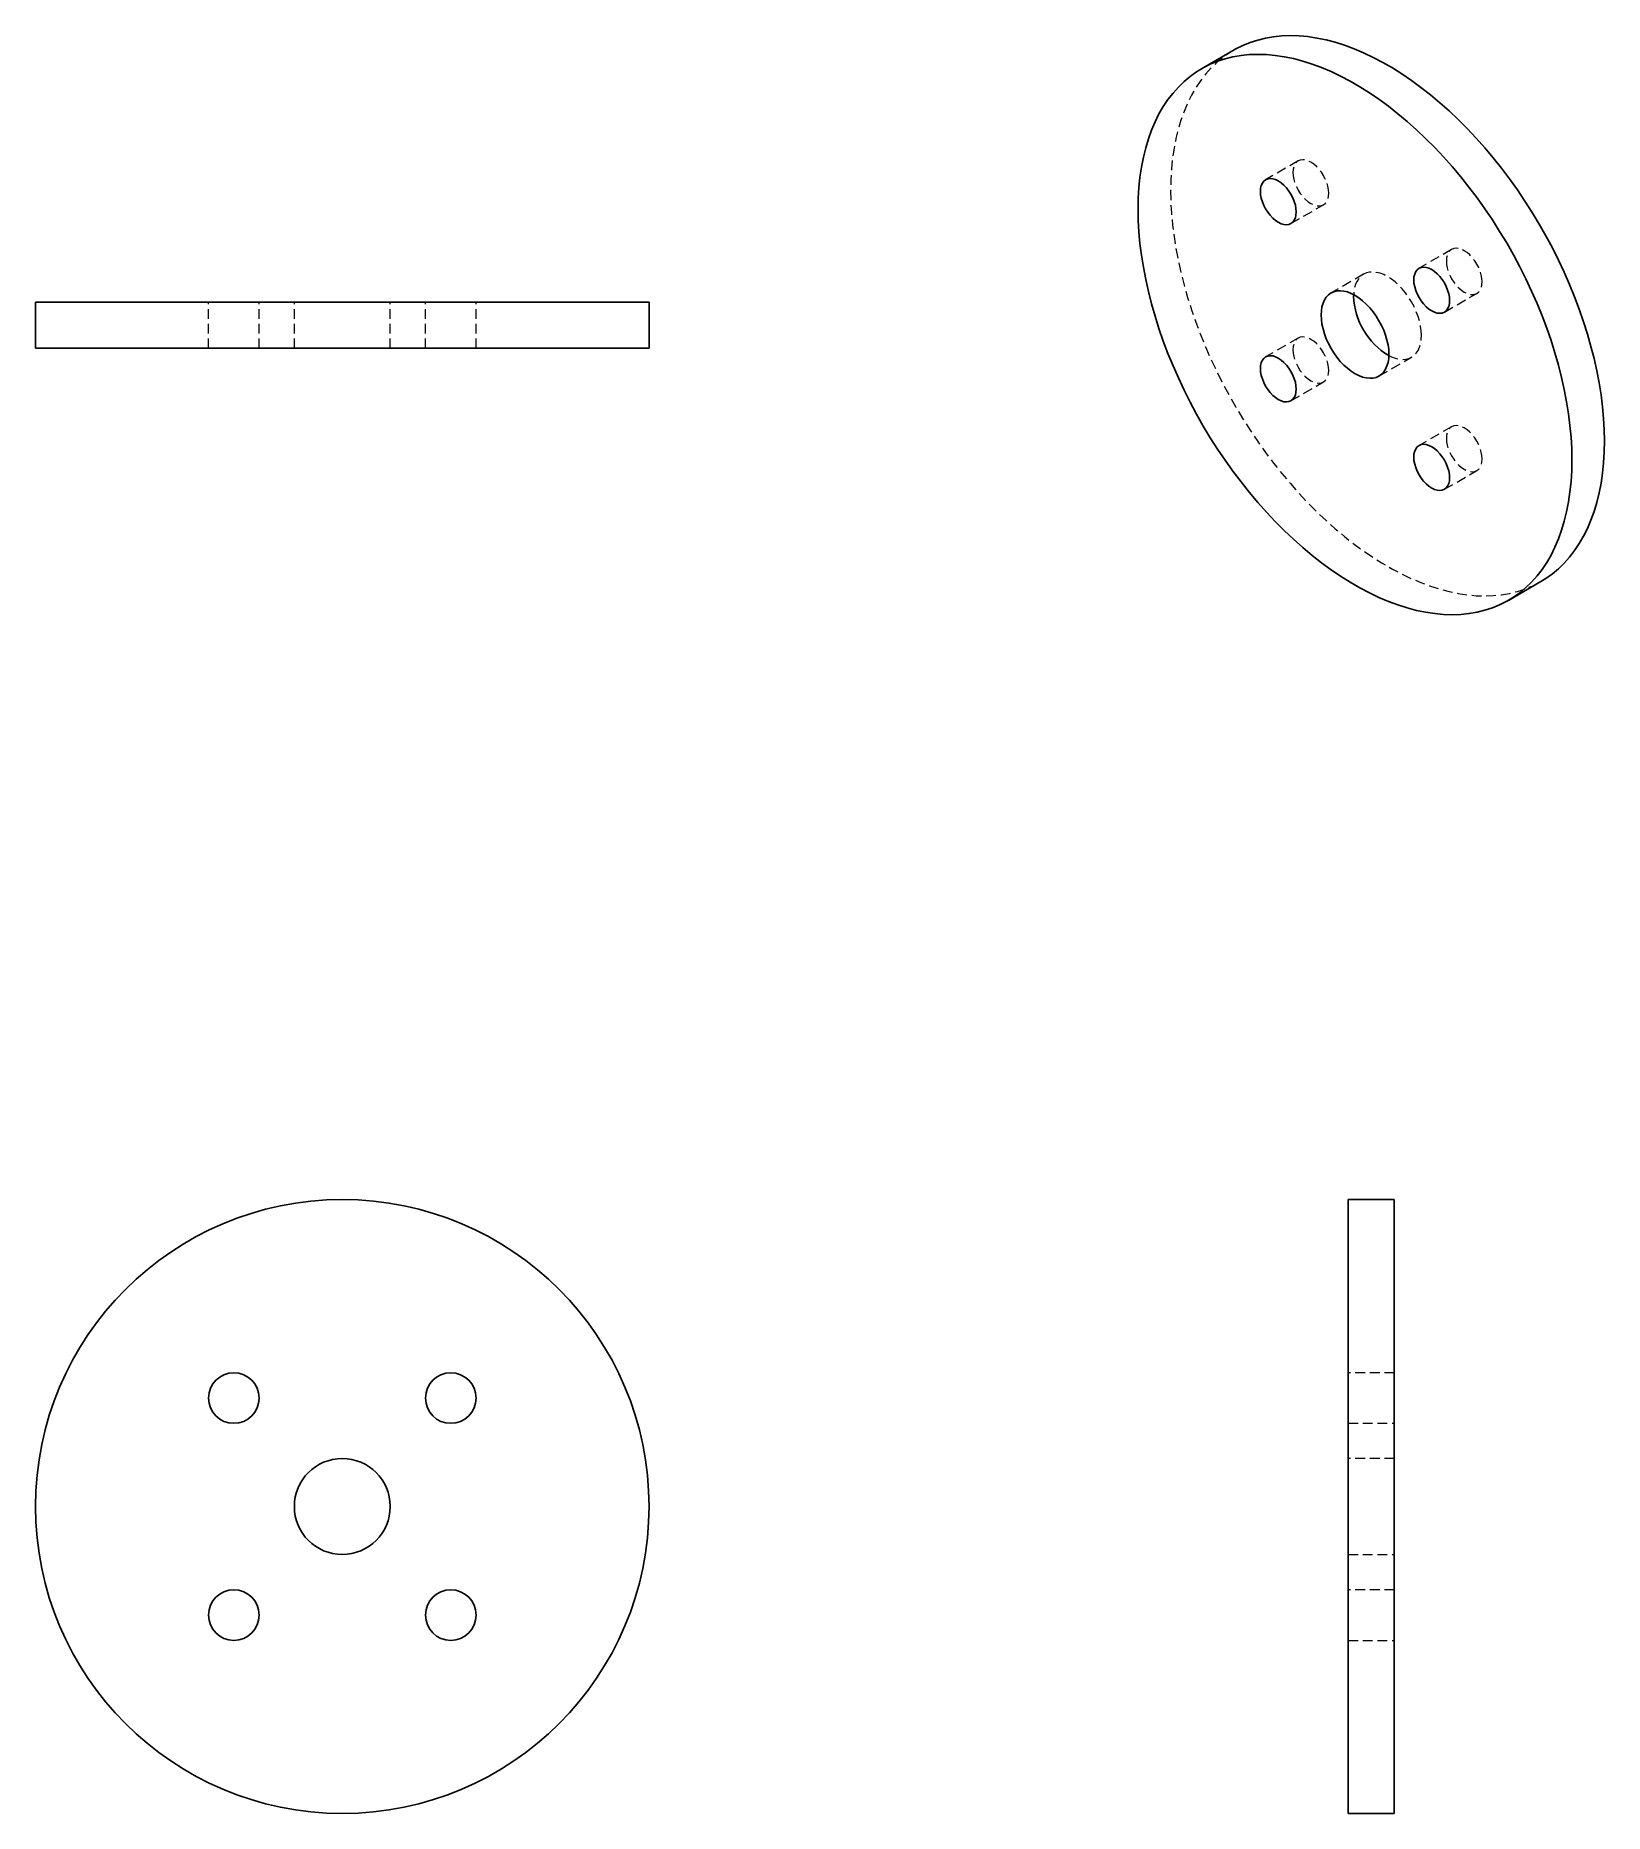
# Model space of a CAD drawing. Header units: millimetres. Extents: x 318 to 523, y 175 to 407.
import ezdxf

# ---------------------------------------------------------------- set-up
doc = ezdxf.new("R2010")
doc.units = ezdxf.units.MM
doc.linetypes.add('HIDDEN', pattern=[1.905, 1.27, -0.635])

msp = doc.modelspace()

# ---------------------------------------------------------------- linework, layer by layer
at = {"color": 7, "linetype": 'Continuous', "lineweight": 25}
for p, q in [((474.5, 404.75), (470.26, 402.3)), ((318.21, 365.88), (318.21, 371.88)), ((398.21, 371.88), (318.21, 371.88)), ((398.21, 365.88), (398.21, 371.88)), ((490.09, 372.85), (490.08, 372.66)), ((398.21, 365.88), (318.21, 365.88)), ((510.26, 333.01), (514.5, 335.46)), ((495.38, 254.91), (489.38, 254.91)), ((489.38, 214.91), (489.38, 254.91)), ((495.38, 214.91), (495.38, 254.91)), ((489.38, 174.91), (489.38, 214.91)), ((495.38, 174.91), (495.38, 214.91)), ((489.38, 174.91), (495.38, 174.91))]:
    msp.add_line(p, q, dxfattribs=at)
at = {"color": 7, "linetype": 'HIDDEN', "lineweight": 18}
for p, q in [((482.85, 390.28), (478.61, 387.83)), ((481.91, 382.12), (486.15, 384.57)), ((502.85, 378.74), (498.61, 376.29)), ((491.38, 375.52), (487.13, 373.07)), ((340.77, 365.88), (340.77, 371.88)), ((347.37, 365.88), (347.37, 371.88)), ((351.96, 365.88), (351.96, 371.88)), ((364.46, 365.88), (364.46, 371.88)), ((369.06, 365.88), (369.06, 371.88)), ((375.66, 365.88), (375.66, 371.88)), ((501.91, 370.57), (506.15, 373.02)), ((482.85, 367.19), (478.61, 364.74)), ((493.38, 362.24), (497.63, 364.69)), ((481.91, 359.02), (486.15, 361.47)), ((502.85, 355.64), (498.61, 353.19)), ((501.91, 347.48), (506.15, 349.93)), ((495.38, 232.35), (489.38, 232.35)), ((489.38, 225.75), (495.38, 225.75)), ((495.38, 221.16), (489.38, 221.16)), ((489.38, 208.66), (495.38, 208.66)), ((495.38, 204.06), (489.38, 204.06)), ((489.38, 197.46), (495.38, 197.46))]:
    msp.add_line(p, q, dxfattribs=at)
at = {"color": 7, "linetype": 'Continuous', "lineweight": 25, "flags": 128}
for points in [[(522.79, 353.78), (522.76, 355.24), (522.67, 356.73), (522.54, 358.24), (522.34, 359.78), (522.1, 361.34), (521.79, 362.92), (521.44, 364.51), (521.03, 366.11), (520.57, 367.72), (520.06, 369.33), (519.5, 370.95), (518.89, 372.56), (518.23, 374.17), (517.53, 375.77), (516.78, 377.36), (515.99, 378.94), (515.15, 380.5), (514.28, 382.04), (513.37, 383.55), (512.41, 385.04), (511.43, 386.5), (510.41, 387.93), (509.36, 389.32), (508.28, 390.67), (507.17, 391.99), (506.04, 393.26), (504.89, 394.49), (503.72, 395.66), (502.52, 396.79), (501.32, 397.87), (500.1, 398.89), (498.86, 399.86), (497.62, 400.76), (496.38, 401.61), (495.13, 402.4), (493.88, 403.12), (492.63, 403.78), (491.38, 404.37), (490.14, 404.89), (488.91, 405.35), (487.69, 405.74), (486.48, 406.06), (485.29, 406.3), (484.11, 406.48), (482.96, 406.59), (481.83, 406.62), (480.72, 406.58), (479.64, 406.47), (478.59, 406.29), (477.57, 406.04), (476.59, 405.72), (475.64, 405.33), (474.72, 404.87), (474.5, 404.75)], [(518.54, 351.33), (518.52, 352.79), (518.43, 354.28), (518.29, 355.79), (518.1, 357.33), (517.85, 358.89), (517.55, 360.47), (517.2, 362.06), (516.79, 363.66), (516.33, 365.27), (515.82, 366.88), (515.26, 368.5), (514.65, 370.11), (513.99, 371.72), (513.29, 373.32), (512.54, 374.91), (511.75, 376.49), (510.91, 378.05), (510.04, 379.59), (509.12, 381.1), (508.17, 382.59), (507.19, 384.05), (506.17, 385.48), (505.12, 386.87), (504.04, 388.22), (502.93, 389.54), (501.8, 390.81), (500.65, 392.04), (499.47, 393.22), (498.28, 394.34), (497.07, 395.42), (495.85, 396.44), (494.62, 397.41), (493.38, 398.31), (492.13, 399.16), (490.88, 399.95), (489.63, 400.67), (488.38, 401.33), (487.14, 401.92), (485.9, 402.44), (484.66, 402.9), (483.44, 403.29), (482.24, 403.61), (481.04, 403.85), (479.87, 404.03), (478.72, 404.14), (477.59, 404.17), (476.48, 404.13), (475.4, 404.02), (474.35, 403.84), (473.33, 403.59), (472.35, 403.27), (471.39, 402.88), (470.48, 402.42), (469.61, 401.89), (468.77, 401.3), (467.98, 400.64), (467.23, 399.91), (466.53, 399.12), (465.87, 398.27), (465.26, 397.36), (464.7, 396.4), (464.19, 395.37), (463.73, 394.29), (463.32, 393.16), (462.97, 391.98), (462.66, 390.75), (462.42, 389.48), (462.22, 388.16), (462.09, 386.81), (462, 385.41), (461.97, 383.98)], [(482.59, 383.63), (482.56, 384.07), (482.48, 384.53), (482.34, 385), (482.15, 385.47), (481.91, 385.93), (481.63, 386.36), (481.32, 386.77), (480.98, 387.12), (480.62, 387.43), (480.26, 387.67), (479.89, 387.85), (479.54, 387.95), (479.2, 387.99), (478.89, 387.95), (478.61, 387.83), (478.37, 387.65), (478.18, 387.4), (478.04, 387.09), (477.95, 386.73), (477.93, 386.32)], [(477.93, 386.32), (477.95, 385.88), (478.04, 385.42), (478.18, 384.95), (478.37, 384.48), (478.61, 384.02), (478.89, 383.59), (479.2, 383.19), (479.54, 382.83), (479.89, 382.53), (480.26, 382.28), (480.62, 382.1), (480.98, 382), (481.32, 381.96), (481.63, 382), (481.91, 382.12), (482.15, 382.3), (482.34, 382.55), (482.48, 382.86), (482.56, 383.22), (482.59, 383.63)], [(461.97, 383.98), (462, 382.52), (462.09, 381.03), (462.22, 379.52), (462.42, 377.98), (462.66, 376.42), (462.97, 374.84), (463.32, 373.25), (463.73, 371.65), (464.19, 370.04), (464.7, 368.43), (465.26, 366.81), (465.87, 365.2), (466.53, 363.59), (467.23, 361.99), (467.98, 360.4), (468.77, 358.82), (469.61, 357.26), (470.48, 355.72), (471.39, 354.21), (472.35, 352.72), (473.33, 351.26), (474.35, 349.83), (475.4, 348.44), (476.48, 347.09), (477.59, 345.77), (478.72, 344.5), (479.87, 343.27), (481.04, 342.1), (482.24, 340.97), (483.44, 339.89), (484.66, 338.87), (485.9, 337.9), (487.14, 337), (488.38, 336.15), (489.63, 335.36), (490.88, 334.64), (492.13, 333.98), (493.38, 333.39), (494.62, 332.87), (495.85, 332.41), (497.07, 332.02), (498.28, 331.7), (499.47, 331.46), (500.65, 331.28), (501.8, 331.17), (502.93, 331.14), (504.04, 331.18), (505.12, 331.29), (506.17, 331.47), (507.19, 331.72), (508.17, 332.04), (509.12, 332.43), (510.04, 332.89), (510.91, 333.42), (511.75, 334.01), (512.54, 334.67), (513.29, 335.4), (513.99, 336.19), (514.65, 337.04), (515.26, 337.95), (515.82, 338.91), (516.33, 339.94), (516.79, 341.02), (517.2, 342.15), (517.55, 343.33), (517.85, 344.56), (518.1, 345.83), (518.29, 347.15), (518.43, 348.5), (518.52, 349.9), (518.54, 351.33)], [(502.59, 372.08), (502.56, 372.52), (502.48, 372.98), (502.34, 373.45), (502.15, 373.92), (501.91, 374.38), (501.63, 374.82), (501.32, 375.22), (500.98, 375.58), (500.62, 375.88), (500.26, 376.12), (499.89, 376.3), (499.54, 376.41), (499.2, 376.44), (498.89, 376.4), (498.61, 376.29), (498.37, 376.1), (498.18, 375.85), (498.04, 375.54), (497.95, 375.18), (497.93, 374.78)], [(494.68, 365.1), (494.65, 365.69), (494.57, 366.3), (494.43, 366.93), (494.24, 367.57), (494, 368.21), (493.71, 368.84), (493.38, 369.46), (493.01, 370.05), (492.61, 370.62), (492.18, 371.15), (491.72, 371.63), (491.24, 372.06), (490.75, 372.44), (490.26, 372.76), (489.76, 373.01), (489.28, 373.2), (488.8, 373.32), (488.34, 373.36), (487.91, 373.33), (487.5, 373.24), (487.13, 373.07), (486.8, 372.83), (486.52, 372.53), (486.28, 372.17), (486.09, 371.75), (485.95, 371.28), (485.87, 370.76), (485.84, 370.21)], [(497.93, 374.78), (497.95, 374.34), (498.04, 373.88), (498.18, 373.41), (498.37, 372.94), (498.61, 372.48), (498.89, 372.04), (499.2, 371.64), (499.54, 371.28), (499.89, 370.98), (500.26, 370.74), (500.62, 370.56), (500.98, 370.45), (501.32, 370.42), (501.63, 370.46), (501.91, 370.57), (502.15, 370.76), (502.34, 371.01), (502.48, 371.32), (502.56, 371.68), (502.59, 372.08)], [(485.84, 370.21), (485.87, 369.62), (485.95, 369.01), (486.09, 368.38), (486.28, 367.74), (486.52, 367.1), (486.8, 366.47), (487.13, 365.85), (487.5, 365.26), (487.91, 364.69), (488.34, 364.16), (488.8, 363.68), (489.28, 363.25), (489.76, 362.87), (490.26, 362.55), (490.75, 362.3), (491.24, 362.11), (491.72, 362), (492.18, 361.95), (492.61, 361.98), (493.01, 362.07), (493.38, 362.24), (493.71, 362.48), (494, 362.78), (494.24, 363.14), (494.43, 363.56), (494.57, 364.03), (494.65, 364.55), (494.68, 365.1)], [(482.59, 360.53), (482.56, 360.97), (482.48, 361.43), (482.34, 361.9), (482.15, 362.37), (481.91, 362.83), (481.63, 363.27), (481.32, 363.67), (480.98, 364.03), (480.62, 364.33), (480.26, 364.58), (479.89, 364.75), (479.54, 364.86), (479.2, 364.89), (478.89, 364.85), (478.61, 364.74), (478.37, 364.55), (478.18, 364.3), (478.04, 363.99), (477.95, 363.63), (477.93, 363.23)], [(477.93, 363.23), (477.95, 362.79), (478.04, 362.33), (478.18, 361.86), (478.37, 361.39), (478.61, 360.93), (478.89, 360.49), (479.2, 360.09), (479.54, 359.73), (479.89, 359.43), (480.26, 359.19), (480.62, 359.01), (480.98, 358.9), (481.32, 358.87), (481.63, 358.91), (481.91, 359.02), (482.15, 359.21), (482.34, 359.46), (482.48, 359.77), (482.56, 360.13), (482.59, 360.53)], [(502.59, 348.99), (502.56, 349.43), (502.48, 349.89), (502.34, 350.36), (502.15, 350.83), (501.91, 351.29), (501.63, 351.72), (501.32, 352.12), (500.98, 352.48), (500.62, 352.79), (500.26, 353.03), (499.89, 353.21), (499.54, 353.31), (499.2, 353.35), (498.89, 353.31), (498.61, 353.19), (498.37, 353.01), (498.18, 352.76), (498.04, 352.45), (497.95, 352.09), (497.93, 351.68)], [(514.5, 335.46), (515.15, 335.87), (515.99, 336.46), (516.78, 337.12), (517.53, 337.85), (518.23, 338.64), (518.89, 339.49), (519.5, 340.4), (520.06, 341.36), (520.57, 342.39), (521.03, 343.47), (521.44, 344.6), (521.79, 345.78), (522.1, 347.01), (522.34, 348.28), (522.54, 349.6), (522.67, 350.95), (522.76, 352.35), (522.79, 353.78)], [(497.93, 351.68), (497.95, 351.24), (498.04, 350.78), (498.18, 350.31), (498.37, 349.84), (498.61, 349.38), (498.89, 348.95), (499.2, 348.55), (499.54, 348.19), (499.89, 347.88), (500.26, 347.64), (500.62, 347.46), (500.98, 347.36), (501.32, 347.32), (501.63, 347.36), (501.91, 347.48), (502.15, 347.66), (502.34, 347.91), (502.48, 348.22), (502.56, 348.58), (502.59, 348.99)]]:
    msp.add_lwpolyline(points, dxfattribs=at)
at = {"color": 7, "linetype": 'HIDDEN', "lineweight": 18, "flags": 128}
for points in [[(474.5, 404.75), (473.85, 404.34), (473.01, 403.75), (472.22, 403.09), (471.47, 402.36), (470.77, 401.57), (470.11, 400.72), (469.5, 399.81), (468.94, 398.85), (468.43, 397.82), (467.97, 396.74), (467.56, 395.61), (467.21, 394.43), (466.91, 393.2), (466.66, 391.93), (466.47, 390.61), (466.33, 389.26), (466.24, 387.86), (466.22, 386.43)], [(486.83, 386.08), (486.81, 386.52), (486.72, 386.98), (486.58, 387.45), (486.39, 387.92), (486.15, 388.38), (485.87, 388.81), (485.56, 389.21), (485.22, 389.57), (484.87, 389.88), (484.5, 390.12), (484.14, 390.3), (483.78, 390.4), (483.44, 390.44), (483.13, 390.4), (482.85, 390.28), (482.61, 390.1), (482.42, 389.85), (482.28, 389.54), (482.2, 389.18), (482.17, 388.77)], [(482.17, 388.77), (482.2, 388.33), (482.28, 387.87), (482.42, 387.4), (482.61, 386.93), (482.85, 386.47), (483.13, 386.04), (483.44, 385.64), (483.78, 385.28), (484.14, 384.97), (484.5, 384.73), (484.87, 384.55), (485.22, 384.45), (485.56, 384.41), (485.87, 384.45), (486.15, 384.57), (486.39, 384.75), (486.58, 385), (486.72, 385.31), (486.81, 385.67), (486.83, 386.08)], [(466.22, 386.43), (466.24, 384.97), (466.33, 383.48), (466.47, 381.97), (466.66, 380.43), (466.91, 378.87), (467.21, 377.29), (467.56, 375.7), (467.97, 374.1), (468.43, 372.49), (468.94, 370.88), (469.5, 369.26), (470.11, 367.65), (470.77, 366.04), (471.47, 364.44), (472.22, 362.85), (473.01, 361.27), (473.85, 359.71), (474.72, 358.17), (475.64, 356.66), (476.59, 355.17), (477.57, 353.71), (478.59, 352.28), (479.64, 350.89), (480.72, 349.54), (481.83, 348.22), (482.96, 346.95), (484.11, 345.72), (485.29, 344.54), (486.48, 343.42), (487.69, 342.34), (488.91, 341.32), (490.14, 340.35), (491.38, 339.45), (492.63, 338.6), (493.88, 337.81), (495.13, 337.09), (496.38, 336.43), (497.62, 335.84), (498.86, 335.32), (500.1, 334.86), (501.32, 334.47), (502.52, 334.15), (503.72, 333.91), (504.89, 333.73), (506.04, 333.62), (507.17, 333.59), (508.28, 333.63), (509.36, 333.74), (510.41, 333.92), (511.43, 334.17), (512.41, 334.49), (513.37, 334.88), (514.28, 335.34), (514.5, 335.46)], [(506.83, 374.53), (506.81, 374.97), (506.72, 375.43), (506.58, 375.9), (506.39, 376.37), (506.15, 376.83), (505.87, 377.27), (505.56, 377.67), (505.22, 378.03), (504.87, 378.33), (504.5, 378.57), (504.14, 378.75), (503.78, 378.86), (503.44, 378.89), (503.13, 378.85), (502.85, 378.74), (502.61, 378.55), (502.42, 378.3), (502.28, 377.99), (502.2, 377.63), (502.17, 377.23)], [(498.92, 367.55), (498.89, 368.14), (498.81, 368.75), (498.67, 369.38), (498.48, 370.02), (498.24, 370.66), (497.96, 371.29), (497.63, 371.91), (497.26, 372.5), (496.85, 373.07), (496.42, 373.6), (495.96, 374.08), (495.48, 374.51), (495, 374.89), (494.5, 375.21), (494.01, 375.46), (493.52, 375.65), (493.04, 375.76), (492.58, 375.81), (492.15, 375.78), (491.75, 375.69), (491.38, 375.52), (491.05, 375.28), (490.76, 374.98), (490.52, 374.62), (490.33, 374.2), (490.19, 373.73), (490.11, 373.21), (490.09, 372.85)], [(502.17, 377.23), (502.2, 376.79), (502.28, 376.33), (502.42, 375.86), (502.61, 375.39), (502.85, 374.93), (503.13, 374.49), (503.44, 374.09), (503.78, 373.73), (504.14, 373.43), (504.5, 373.18), (504.87, 373.01), (505.22, 372.9), (505.56, 372.87), (505.87, 372.91), (506.15, 373.02), (506.39, 373.21), (506.58, 373.46), (506.72, 373.77), (506.81, 374.13), (506.83, 374.53)], [(486.83, 362.98), (486.81, 363.42), (486.72, 363.88), (486.58, 364.35), (486.39, 364.82), (486.15, 365.28), (485.87, 365.72), (485.56, 366.12), (485.22, 366.48), (484.87, 366.78), (484.5, 367.02), (484.14, 367.2), (483.78, 367.31), (483.44, 367.34), (483.13, 367.3), (482.85, 367.19), (482.61, 367), (482.42, 366.75), (482.28, 366.44), (482.2, 366.08), (482.17, 365.68)], [(494.67, 364.91), (495, 364.75), (495.48, 364.56), (495.96, 364.44), (496.42, 364.4), (496.85, 364.43), (497.26, 364.52), (497.63, 364.69), (497.96, 364.93), (498.24, 365.23), (498.48, 365.59), (498.67, 366.01), (498.81, 366.48), (498.89, 367), (498.92, 367.55)], [(482.17, 365.68), (482.2, 365.24), (482.28, 364.78), (482.42, 364.31), (482.61, 363.84), (482.85, 363.38), (483.13, 362.94), (483.44, 362.54), (483.78, 362.18), (484.14, 361.88), (484.5, 361.64), (484.87, 361.46), (485.22, 361.35), (485.56, 361.32), (485.87, 361.36), (486.15, 361.47), (486.39, 361.66), (486.58, 361.91), (486.72, 362.22), (486.81, 362.58), (486.83, 362.98)], [(506.83, 351.44), (506.81, 351.88), (506.72, 352.34), (506.58, 352.81), (506.39, 353.28), (506.15, 353.74), (505.87, 354.17), (505.56, 354.57), (505.22, 354.93), (504.87, 355.23), (504.5, 355.48), (504.14, 355.66), (503.78, 355.76), (503.44, 355.8), (503.13, 355.76), (502.85, 355.64), (502.61, 355.46), (502.42, 355.21), (502.28, 354.9), (502.2, 354.54), (502.17, 354.13)], [(502.17, 354.13), (502.2, 353.69), (502.28, 353.23), (502.42, 352.76), (502.61, 352.29), (502.85, 351.83), (503.13, 351.4), (503.44, 350.99), (503.78, 350.64), (504.14, 350.33), (504.5, 350.09), (504.87, 349.91), (505.22, 349.81), (505.56, 349.77), (505.87, 349.81), (506.15, 349.93), (506.39, 350.11), (506.58, 350.36), (506.72, 350.67), (506.81, 351.03), (506.83, 351.44)]]:
    msp.add_lwpolyline(points, dxfattribs=at)
at = {"color": 7, "linetype": 'Continuous', "lineweight": 25}
for centre, radius, start, end in [((499.55, 373.03), 9.48, 182.2781, 239.0199), ((358.21, 214.91), 40, 0, 180), ((344.07, 229.05), 3.3, 0, 180), ((372.36, 229.05), 3.3, 0, 180), ((344.07, 229.05), 3.3, 180, 0), ((372.36, 229.05), 3.3, 180, 0), ((358.21, 214.91), 6.25, 0, 180), ((358.21, 214.91), 40, 180, 0), ((358.21, 214.91), 6.25, 180, 0), ((344.07, 200.76), 3.3, 0, 180), ((372.36, 200.76), 3.3, 0, 180), ((344.07, 200.76), 3.3, 180, 0), ((372.36, 200.76), 3.3, 180, 0)]:
    msp.add_arc(centre, radius, start, end, dxfattribs=at)

doc.saveas('drawing.dxf')
